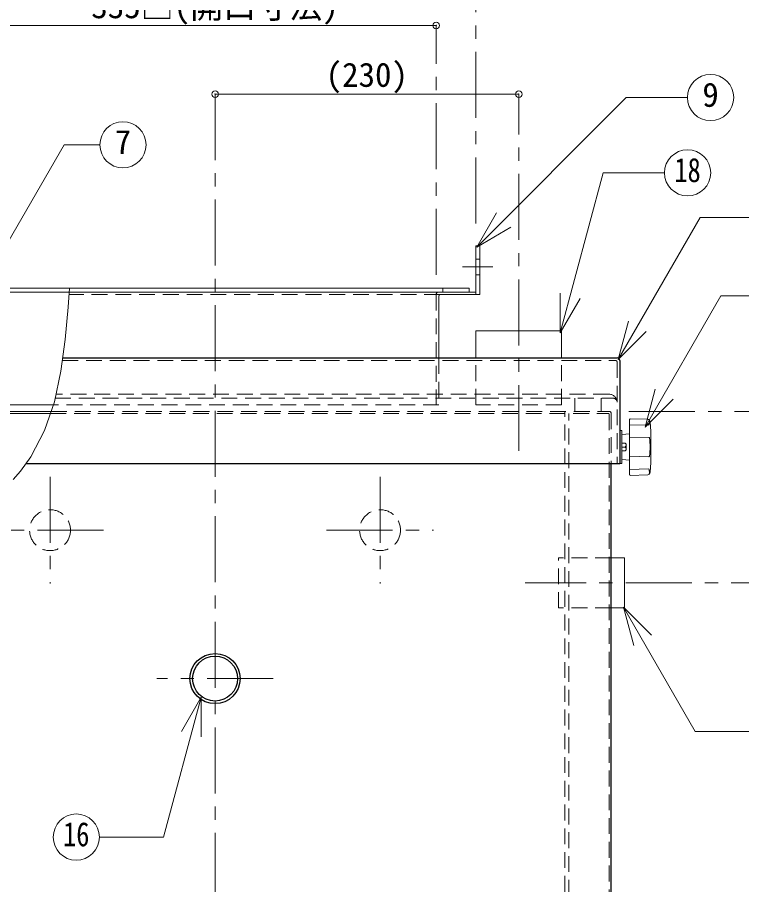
# Model space of a CAD drawing. Units: millimetres at full size, sheet at 1:10; details may follow other scales. Extents: x -2123 to 1927, y -1358 to 1452.
# Drawn here: x -1698 to -1149, y -492 to 165 of the extents above; entities that cross this region are included whole.
import ezdxf
from ezdxf.enums import TextEntityAlignment as Align

# ---------------------------------------------------------------- set-up
doc = ezdxf.new("R2010")
doc.units = ezdxf.units.MM
doc.header["$LTSCALE"] = 10
doc.header["$PDMODE"] = 32
doc.header["$PDSIZE"] = 5
doc.linetypes.add('CHAIN1', pattern=[8, 5, -1, 1, -1])
doc.linetypes.add('DASHED1', pattern=[1.8, 1.2, -0.6])
doc.layers.add('0-0', color=7, linetype='Continuous', lineweight=18)
doc.styles.add('ＭＳ ゴシック', font='')
doc.styles.get('ＭＳ ゴシック').set_extended_font_data('MS Gothic')

msp = doc.modelspace()

# ---------------------------------------------------------------- linework, layer by layer
at = {"layer": '0-0', "color": 4, "linetype": 'CHAIN1', "lineweight": 9}
for p, q in [((-1350.3, 8.91), (-1350.3, 208.91)), ((-1380.3, -30.09), (-1380.3, 158.91)), ((-1547.8, 106.91), (-1547.8, -900.59)), ((-1317.8, -163.59), (-1317.8, 106.91)), ((-1360.3, -24.09), (-1337.3, -24.09)), ((-1234.3, -133.59), (-946.8, -133.59)), ((-1672.8, -183.09), (-1672.8, -264.09)), ((-1422.8, -183.09), (-1422.8, -264.09)), ((-1632.3, -223.59), (-1713.3, -223.59)), ((-1463.3, -223.59), (-1382.3, -223.59)), ((-946.8, -263.59), (-1312.8, -263.59)), ((-1503.8, -336.09), (-1591.8, -336.09))]:
    msp.add_line(p, q, dxfattribs=at)
at = {"layer": '0-0', "color": 4, "lineweight": 9}
for p, q in [((-1715.3, 158.91), (-1380.3, 158.91)), ((-1547.8, 106.91), (-1317.8, 106.91)), ((-1350.3, -8.09), (-1350.3, -43.09)), ((-1347.3, -8.09), (-1350.3, -8.09)), ((-1347.3, -8.09), (-1347.3, -45.09)), ((-1658.13, -40.09), (-1720.3, -40.09)), ((-1658.34, -43.09), (-1717.3, -43.09)), ((-1350.3, -45.09), (-1347.3, -45.09)), ((-1350.3, -93.09), (-1350.3, -72.59)), ((-1285.3, -72.59), (-1350.3, -72.59)), ((-1285.3, -93.09), (-1285.3, -72.59)), ((-1670.32, -128.59), (-1715.3, -128.59)), ((-1812.8, -133.59), (-1672.02, -133.59)), ((-1812.8, -135.09), (-1672.52, -135.09))]:
    msp.add_line(p, q, dxfattribs=at)
at = {"layer": '0-0'}
for p, q in [((-1725.39, -41.02), (-1662.17, 68.5)), ((-1662.17, 68.5), (-1635.04, 68.5)), ((-1349.64, -9.05), (-1334.64, 16.93)), ((-1349.64, -9.05), (-1323.66, 5.95)), ((-1350.3, -43.09), (-1658.34, -43.09)), ((-1355.3, -40.09), (-1658.13, -40.09)), ((-1377.3, -45.09), (-1350.3, -45.09)), ((-1355.3, -40.09), (-1355.3, -43.09)), ((-1350.3, -43.09), (-1350.3, -45.09)), ((-1286.38, -74.07), (-1286.38, -44.07)), ((-1222.14, -145.64), (-1164.61, -46)), ((-1114.47, -46), (-1164.61, -46)), ((-1378.3, -46.09), (-1378.3, -93.09)), ((-1286.38, -74.07), (-1271.38, -48.09)), ((-1242.54, -94.22), (-1234.78, -65.24)), ((-1242.54, -94.22), (-1221.33, -73.01)), ((-1222.14, -145.64), (-1214.37, -116.66)), ((-1222.14, -145.64), (-1200.93, -124.43)), ((-1233.8, -181.55), (-1233.8, -139.62)), ((-1233.8, -143.65), (-1219.25, -144.14)), ((-1233.29, -139.12), (-1220.14, -139.55)), ((-1217.82, -148.82), (-1218.2, -141.44)), ((-1239.8, -148.09), (-1241.3, -148.09)), ((-1239.34, -151.05), (-1233.8, -150.59)), ((-1217.8, -171.82), (-1217.8, -149.35)), ((-1237.18, -157.59), (-1239.8, -157.59)), ((-1233.8, -153.73), (-1219.25, -153.25)), ((-1237.18, -160.59), (-1239.8, -160.59)), ((-1237.18, -163.59), (-1239.8, -163.59)), ((-1236.55, -158.24), (-1236.55, -162.94)), ((-1239.34, -170.12), (-1233.8, -170.59)), ((-1233.8, -167.44), (-1219.25, -167.93)), ((-1233.8, -177.52), (-1219.25, -177.04)), ((-1217.82, -172.35), (-1218.2, -179.73)), ((-1233.29, -182.05), (-1220.14, -181.63)), ((-1237.8, -282.59), (-1247.8, -282.59)), ((-1238.44, -282.05), (-1230.67, -311.02)), ((-1238.44, -282.05), (-1217.23, -303.26)), ((-1238.44, -282.05), (-1184.12, -376.12)), ((-1558.35, -350.17), (-1573.35, -376.15)), ((-1558.35, -350.17), (-1558.35, -380.17)), ((-1139.41, -376.12), (-1184.12, -376.12))]:
    msp.add_line(p, q, dxfattribs=at)
at = {"layer": '0-0', "color": 4, "linetype": 'DASHED1', "lineweight": 9}
for p, q in [((-1350.3, -18.09), (-1347.3, -18.09)), ((-1350.3, -30.09), (-1347.3, -30.09)), ((-1377.3, -45.09), (-1658.49, -45.09)), ((-1380.3, -45.09), (-1380.3, -128.59)), ((-1375.3, -40.09), (-1375.3, -43.09)), ((-1378.3, -93.09), (-1378.3, -128.59)), ((-1285.3, -128.59), (-1285.3, -93.09)), ((-1275.3, -133.59), (-1275.3, -123.59)), ((-1378.3, -128.59), (-1670.32, -128.59)), ((-1287.8, -282.59), (-1287.8, -244.59)), ((-1247.8, -244.59), (-1287.8, -244.59)), ((-1247.8, -282.59), (-1287.8, -282.59))]:
    msp.add_line(p, q, dxfattribs=at)
at = {"layer": '0-0', "linetype": 'DASHED1'}
for p, q in [((-1663.48, -95.09), (-1244.3, -95.09)), ((-1243.3, -96.09), (-1243.3, -173.09)), ((-1668.96, -123.59), (-1246.3, -123.59)), ((-1249.3, -120.59), (-1668.31, -120.59)), ((-1255.3, -133.59), (-1255.3, -123.59)), ((-1672.52, -135.09), (-1250.05, -135.09)), ((-1672.02, -133.59), (-1249.3, -133.59)), ((-1282.8, -785.59), (-1282.8, -133.59)), ((-1279.8, -788.59), (-1279.8, -135.09)), ((-1249.3, -135.84), (-1249.3, -820.34)), ((-1247.8, -135.09), (-1247.8, -173.09))]:
    msp.add_line(p, q, dxfattribs=at)
at = {"layer": '0-0', "color": 5, "lineweight": 25}
for p, q in [((-1663.21, -93.09), (-1243.3, -93.09)), ((-1241.3, -95.09), (-1241.3, -173.09)), ((-1690.92, -173.09), (-1241.3, -173.09)), ((-1247.8, -821.09), (-1247.8, -173.09))]:
    msp.add_line(p, q, dxfattribs=at)
at = {"layer": '0-0'}
for points in [[(-1349.64, -9.05), (-1236.31, 104.28), (-1189.99, 104.28)], [(-1286.38, -74.07), (-1253.88, 47.23), (-1207.4, 47.23)], [(-1242.54, -94.22), (-1180.43, 13.36), (-1128.14, 13.36)], [(-1658.13, -40.09), (-1659.16, -54.48), (-1661.33, -79.1), (-1664.56, -103.14), (-1669.53, -126.23), (-1676.9, -148.01), (-1687.34, -168.12), (-1695.08, -178.87), (-1700.62, -185.26)], [(-1239.8, -148.09), (-1239.8, -173.09), (-1241.3, -173.09)], [(-1237.8, -282.59), (-1237.8, -244.59), (-1247.8, -244.59)], [(-1558.35, -350.17), (-1586.76, -456.2), (-1635.4, -456.2)]]:
    msp.add_lwpolyline(points, dxfattribs=at)
at = {"layer": '0-0', "color": 4, "linetype": 'DASHED1', "lineweight": 9}
msp.add_lwpolyline([(-1285.3, -128.59), (-1350.3, -128.59), (-1350.3, -93.09)], dxfattribs=at)
at = {"layer": '0-0'}
for centre in [(-1172.49, 104.28), (-1617.54, 68.5), (-1189.9, 47.23), (-1652.9, -456.2)]:
    msp.add_circle(centre, 17.5, dxfattribs=at)
at = {"layer": '0-0', "color": 4, "linetype": 'DASHED1', "lineweight": 9}
for centre in [(-1672.8, -223.59), (-1422.8, -223.59)]:
    msp.add_circle(centre, 15.5, dxfattribs=at)
at = {"layer": '0-0', "color": 5, "lineweight": 25}
for radius in [19, 17]:
    msp.add_circle((-1547.8, -336.09), radius, dxfattribs=at)
at = {"layer": '0-0', "color": 4, "linetype": 'DASHED1', "lineweight": 9}
msp.add_arc((-1378.3, -45.09), 2, 90, 180, dxfattribs=at)
at = {"layer": '0-0'}
for centre, radius, start, end in [((-1377.3, -46.09), 1, 90, 180), ((-1233.3, -139.62), 0.5, 88.15415, 180), ((-1220.2, -141.55), 2, 3.01913, 88.15415), ((-1228.76, -141.16), 9.96, 342.62002, 1.09064), ((-1220.87, -141.08), 2.07, 3.02757, 38.73305), ((-1239.3, -151.55), 0.5, 94.76364, 180), ((-1227.8, -149.35), 10, 0, 3.01913), ((-1238.12, -159.12), 1.79, 29.24063, 58.37188), ((-1238.66, -159.09), 2.11, 314.62454, 45.37546), ((-1219.24, -153.75), 0.5, 7.29873, 91.90915), ((-1272.64, -160.59), 54.34, 352.70127, 7.29873), ((-1238.66, -162.09), 2.11, 314.62454, 45.37546), ((-1238.12, -162.06), 1.79, 301.62812, 330.75937), ((-1239.3, -169.63), 0.5, 180, 265.23636), ((-1219.24, -167.43), 0.5, 268.09085, 352.70127), ((-1228.76, -180.01), 9.96, 358.90936, 17.37998), ((-1227.8, -171.82), 10, 356.98087, 0), ((-1233.3, -181.55), 0.5, 180, 271.84585), ((-1220.2, -179.63), 2, 271.84585, 356.98087), ((-1220.87, -180.09), 2.07, 321.26695, 356.97243)]:
    msp.add_arc(centre, radius, start, end, dxfattribs=at)
at = {"layer": '0-0', "linetype": 'DASHED1'}
for centre, radius in [((-1244.3, -96.09), 1), ((-1249.3, -126.59), 6), ((-1246.3, -126.59), 3), ((-1250.05, -135.84), 0.75), ((-1249.3, -135.09), 1.5)]:
    msp.add_arc(centre, radius, 0, 90, dxfattribs=at)
at = {"layer": '0-0', "color": 5, "lineweight": 25}
msp.add_arc((-1243.3, -95.09), 2, 0, 90, dxfattribs=at)
at = {"layer": '0-0', "color": 1}
for p in [(-1380.3, 158.91), (-1547.8, 106.91), (-1317.8, 106.91)]:
    msp.add_point(p, dxfattribs=at)

# ---------------------------------------------------------------- texts
at = {"layer": '0-0', "style": 'ＭＳ ゴシック'}
for s, p in [('335□(開口寸法)', (-1641.55, 158.91)), ('(230)', (-1464.05, 106.91)), ('9', (-1178.74, 91.78)), ('7', (-1623.79, 56))]:
    msp.add_text(s, height=18.33, dxfattribs=at).set_placement(p, align=Align.BOTTOM_LEFT)
at = {"layer": '0-0', "style": 'ＭＳ ゴシック', "width": 0.8}
for s, p in [('18', (-1199.9, 34.73)), ('16', (-1662.9, -468.7))]:
    msp.add_text(s, height=18.33, dxfattribs=at).set_placement(p, align=Align.BOTTOM_LEFT)

doc.saveas('drawing.dxf')
